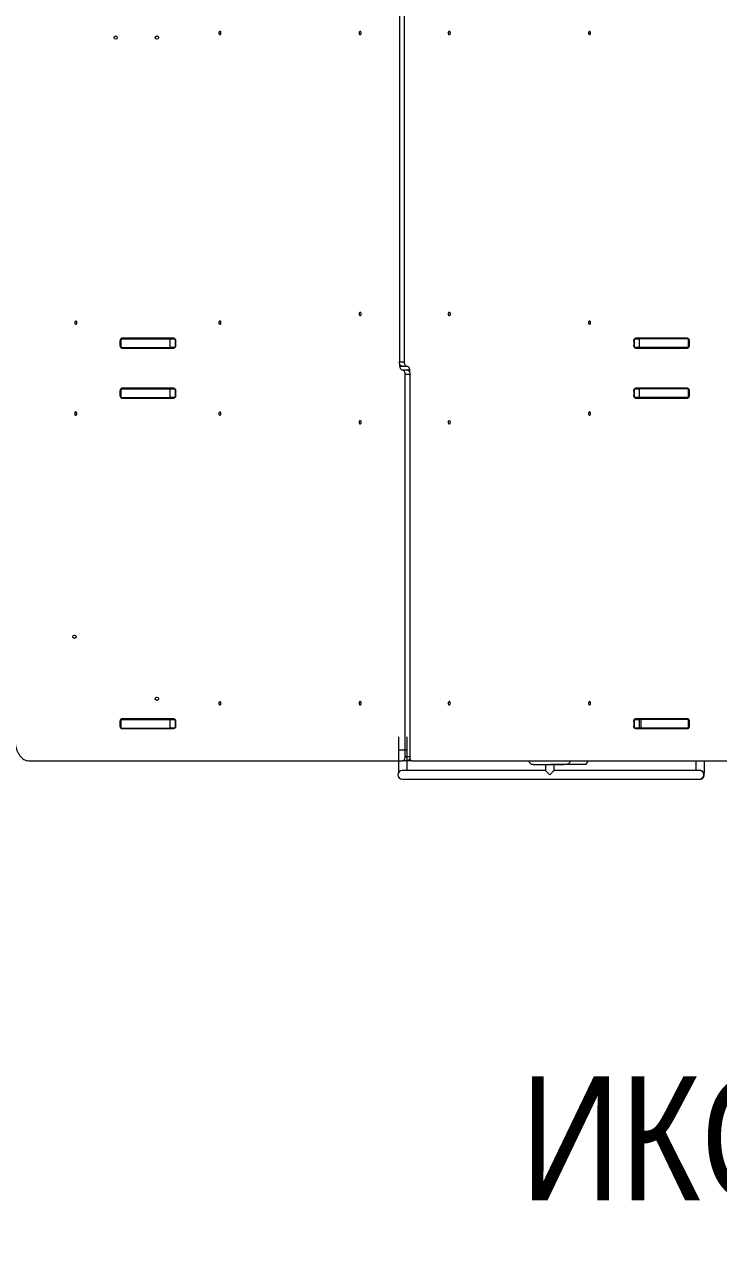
# Model space of a CAD drawing. Header units: millimetres. Extents: x -7151 to 6134, y -5040 to 5562.
# Drawn here: x -948 to 732, y -2077 to 885 of the extents above; entities that cross this region are included whole.
import ezdxf

# ---------------------------------------------------------------- set-up
doc = ezdxf.new("R2010")
doc.units = ezdxf.units.MM
for name, color, linetype in [('DIKOM_АРТИКУЛ', 7, 'Continuous'), ('DIKOM_ОБЪЕКТ', 7, 'Continuous'), ('DIKOM_РАЗМЕР_ЗОНА', 7, 'Continuous'), ('DIKOM_РАЗМЕР_ОБЪЕКТА', 7, 'Continuous')]:
    doc.layers.add(name, color=color, linetype=linetype)
doc.styles.add('style1', font='arial.ttf', dxfattribs={"width": 0.8})
doc.dimstyles.new('1-50', dxfattribs={"dimtxt": 300, "dimasz": 200, "dimexe": 100, "dimexo": 0, "dimgap": 100, "dimtad": 1, "dimtxsty": 'style1', "dimcen": 200, "dimclrd": 7, "dimclre": 7, "dimclrt": 7, "dimadec": 1, "dimazin": 2, "dimtfac": 1, "dimtmove": 0, "dimatfit": 2, "dimfxl": 0, "dimlwd": 25, "dimlwe": 18, "dimarcsym": 0})

# ---------------------------------------------------------------- blocks, each defined once
blk = doc.blocks.new('*D0')
at = {"layer": 'Defpoints', "color": 0, "transparency": 16777216}
for p in [(4133.5, 168.7), (-4567.5, -1241.1), (4133.5, -4153.1)]:
    blk.add_point(p, dxfattribs=at)
at = {"layer": 'DIKOM_РАЗМЕР_ОБЪЕКТА', "color": 7, "lineweight": 18, "transparency": 16777216}
for p, q in [((4133.5, 168.7), (4133.5, -4253.1)), ((-4567.5, -1241.1), (-4567.5, -4253.1))]:
    blk.add_line(p, q, dxfattribs=at)
at = {"layer": 'DIKOM_РАЗМЕР_ОБЪЕКТА', "color": 7, "lineweight": 25, "transparency": 16777216}
blk.add_line((-4367.5, -4153.1), (3933.5, -4153.1), dxfattribs=at)
at = {"layer": 'DIKOM_РАЗМЕР_ОБЪЕКТА', "color": 7, "transparency": 16777216}
for points in [[(-4367.5, -4119.8), (-4367.5, -4186.5), (-4567.5, -4153.1)], [(3933.5, -4119.8), (3933.5, -4186.5), (4133.5, -4153.1)]]:
    blk.add_solid(points, dxfattribs=at)
at = {"layer": 'DIKOM_РАЗМЕР_ОБЪЕКТА', "color": 7, "transparency": 16777216, "insert": (150.6, -3899.9), "char_height": 300, "attachment_point": 5, "style": 'style1'}
blk.add_mtext('8700', dxfattribs=at)
blk = doc.blocks.new('*D3')
at = {"layer": 'Defpoints', "color": 0, "transparency": 16777216}
for p in [(6133.5, 253.2), (-5802.5, -2467.2), (6133.5, -4939.8)]:
    blk.add_point(p, dxfattribs=at)
at = {"layer": 'DIKOM_РАЗМЕР_ЗОНА', "color": 7, "lineweight": 18, "transparency": 16777216}
for p, q in [((6133.5, 253.2), (6133.5, -5039.8)), ((-5802.5, -2467.2), (-5802.5, -5039.8))]:
    blk.add_line(p, q, dxfattribs=at)
at = {"layer": 'DIKOM_РАЗМЕР_ЗОНА', "color": 7, "lineweight": 25, "transparency": 16777216}
blk.add_line((-5602.5, -4939.8), (5933.5, -4939.8), dxfattribs=at)
at = {"layer": 'DIKOM_РАЗМЕР_ЗОНА', "color": 7, "transparency": 16777216}
for points in [[(-5602.5, -4906.4), (-5602.5, -4973.1), (-5802.5, -4939.8)], [(5933.5, -4906.4), (5933.5, -4973.1), (6133.5, -4939.8)]]:
    blk.add_solid(points, dxfattribs=at)
at = {"layer": 'DIKOM_РАЗМЕР_ЗОНА', "color": 7, "transparency": 16777216, "insert": (186.6, -4686.6), "char_height": 300, "attachment_point": 5, "style": 'style1'}
blk.add_mtext('11950', dxfattribs=at)

msp = doc.modelspace()

# ---------------------------------------------------------------- linework, layer by layer
at = {"layer": 'DIKOM_ОБЪЕКТ', "color": 7, "linetype": 'Continuous', "lineweight": 15}
for p, q in [((-40.418, 993.243), (-40.418, 68.243)), ((-28.927, 993.243), (-28.927, 68.243)), ((-717.194, 118.743), (-717.194, 108.743)), ((-715.896, 118.743), (-717.194, 118.743)), ((-715.896, 124.243), (-715.896, 103.243)), ((-715.896, 124.243), (-715.173, 124.243)), ((-715.173, 124.243), (-715.173, 103.243)), ((-715.173, 124.243), (-595.481, 124.243)), ((-586.708, 125.743), (-712.694, 125.743)), ((-595.481, 103.243), (-595.481, 124.243)), ((-595.481, 124.243), (-583.924, 124.243)), ((-583.766, 124.04), (-583.766, 103.446)), ((-582.208, 108.743), (-582.208, 118.743)), ((527.084, 118.743), (527.084, 108.743)), ((528.642, 103.446), (528.642, 124.04)), ((528.8, 124.243), (540.357, 124.243)), ((657.57, 125.743), (531.584, 125.743)), ((540.357, 124.243), (540.357, 103.243)), ((660.049, 124.243), (540.357, 124.243)), ((660.049, 103.243), (660.049, 124.243)), ((660.049, 124.243), (660.772, 124.243)), ((660.772, 103.243), (660.772, 124.243)), ((662.07, 118.743), (660.772, 118.743)), ((662.07, 108.743), (662.07, 118.743)), ((-717.194, 108.743), (-715.896, 108.743)), ((-715.173, 103.243), (-715.896, 103.243)), ((-715.173, 103.243), (-595.481, 103.243)), ((-712.694, 101.743), (-586.708, 101.743)), ((-583.924, 103.243), (-595.481, 103.243)), ((540.357, 103.243), (528.8, 103.243)), ((531.584, 101.743), (657.57, 101.743)), ((660.049, 103.243), (540.357, 103.243)), ((660.772, 103.243), (660.049, 103.243)), ((660.772, 108.743), (662.07, 108.743)), ((-40.418, 68.243), (-28.927, 68.243)), ((-39.053, 58.243), (-39.053, 62.082)), ((-39.053, 58.243), (-33.99, 58.243)), ((-33.99, 58.243), (-22.499, 58.243)), ((-21.134, 48.243), (-32.625, 48.243)), ((-26.197, -886.757), (-26.197, 38.243)), ((-14.706, 38.243), (-26.197, 38.243)), ((-16.071, 48.243), (-21.134, 48.243)), ((-16.071, 48.243), (-16.071, 44.405)), ((-14.706, -886.757), (-14.706, 38.243)), ((-715.896, 3.243), (-715.896, -17.757)), ((-715.896, 3.243), (-715.173, 3.243)), ((-715.173, 3.243), (-715.173, -17.757)), ((-715.173, 3.243), (-595.481, 3.243)), ((-586.708, 4.743), (-712.694, 4.743)), ((-595.481, -17.757), (-595.481, 3.243)), ((-595.481, 3.243), (-583.924, 3.243)), ((-583.766, 3.04), (-583.766, -17.554)), ((528.642, -17.554), (528.642, 3.04)), ((528.8, 3.243), (540.357, 3.243)), ((657.57, 4.743), (531.584, 4.743)), ((540.357, 3.243), (540.357, -17.757)), ((660.049, 3.243), (540.357, 3.243)), ((660.049, -17.757), (660.049, 3.243)), ((660.049, 3.243), (660.772, 3.243)), ((660.772, -17.757), (660.772, 3.243)), ((-717.194, -2.257), (-717.194, -12.257)), ((-715.896, -2.257), (-717.194, -2.257)), ((-717.194, -12.257), (-715.896, -12.257)), ((-715.173, -17.757), (-715.896, -17.757)), ((-715.173, -17.757), (-595.481, -17.757)), ((-712.694, -19.257), (-586.708, -19.257)), ((-583.924, -17.757), (-595.481, -17.757)), ((-582.208, -12.257), (-582.208, -2.257)), ((527.084, -2.257), (527.084, -12.257)), ((540.357, -17.757), (528.8, -17.757)), ((531.584, -19.257), (657.57, -19.257)), ((660.049, -17.757), (540.357, -17.757)), ((660.772, -17.757), (660.049, -17.757)), ((662.07, -2.257), (660.772, -2.257)), ((660.772, -12.257), (662.07, -12.257)), ((662.07, -12.257), (662.07, -2.257)), ((-715.896, -796.757), (-715.896, -817.757)), ((-715.896, -796.757), (-715.173, -796.757)), ((-715.173, -796.757), (-715.173, -817.757)), ((-715.173, -796.757), (-595.481, -796.757)), ((-586.708, -795.257), (-712.694, -795.257)), ((-595.481, -817.757), (-595.481, -796.757)), ((-595.481, -796.757), (-583.924, -796.757)), ((-583.766, -796.96), (-583.766, -817.554)), ((528.642, -817.554), (528.642, -796.96)), ((528.8, -796.757), (540.357, -796.757)), ((657.57, -795.257), (531.584, -795.257)), ((540.357, -796.757), (540.357, -817.757)), ((660.049, -796.757), (540.357, -796.757)), ((544.864, -817.757), (544.864, -796.757)), ((660.049, -817.757), (660.049, -796.757)), ((660.049, -796.757), (660.772, -796.757)), ((660.772, -817.757), (660.772, -796.757)), ((-717.194, -802.257), (-717.194, -812.257)), ((-715.896, -802.257), (-717.194, -802.257)), ((-717.194, -812.257), (-715.896, -812.257)), ((-715.173, -817.757), (-715.896, -817.757)), ((-715.173, -817.757), (-595.481, -817.757)), ((-712.694, -819.257), (-586.708, -819.257)), ((-701.942, -819.162), (-701.942, -817.757)), ((-701.845, -817.757), (-701.845, -819.185)), ((-701.724, -817.757), (-701.724, -819.21)), ((-699.266, -817.757), (-699.266, -819.257)), ((-672.169, -817.757), (-672.169, -819.257)), ((-621.693, -817.757), (-621.693, -819.257)), ((-610.12, -817.757), (-610.12, -819.257)), ((-583.924, -817.757), (-595.481, -817.757)), ((-582.208, -812.257), (-582.208, -802.257)), ((527.084, -802.257), (527.084, -812.257)), ((540.357, -817.757), (528.8, -817.757)), ((531.584, -819.257), (657.57, -819.257)), ((660.049, -817.757), (540.357, -817.757)), ((660.772, -817.757), (660.049, -817.757)), ((662.07, -802.257), (660.772, -802.257)), ((660.772, -812.257), (662.07, -812.257)), ((662.07, -812.257), (662.07, -802.257)), ((-42.698, -838.757), (-42.698, -870.757)), ((-21.698, -870.757), (-21.698, -838.757)), ((-42.698, -870.757), (-21.698, -870.757)), ((-26.197, -886.757), (-14.706, -886.757)), ((-938.955, -896.757), (-32.625, -896.757)), ((-21.134, -896.757), (-32.625, -896.757)), ((-9.643, -896.757), (-21.134, -896.757)), ((-9.643, -896.757), (883.831, -896.757)), ((310.751, -905.597), (313.273, -905.594)), ((313.273, -905.593), (313.273, -920.348)), ((313.273, -905.601), (313.273, -920.347)), ((334.273, -920.333), (334.273, -905.573)), ((334.273, -920.333), (334.273, -905.58)), ((341.474, -905.606), (342.405, -905.565)), ((313.344, -920.257), (-33.587, -920.257)), ((313.345, -920.257), (-33.587, -920.257)), ((-33.587, -941.257), (686.404, -941.257)), ((-33.587, -941.257), (686.404, -941.257)), ((686.404, -920.257), (334.191, -920.257)), ((686.404, -920.257), (334.191, -920.257)), ((687.342, -920.257), (686.404, -920.257)), ((687.342, -920.257), (686.404, -920.257)), ((686.404, -941.257), (687.342, -941.257)), ((686.404, -941.257), (687.342, -941.257))]:
    msp.add_line(p, q, dxfattribs=at)
at = {"layer": 'DIKOM_ОБЪЕКТ', "color": 7, "linetype": 'Continuous', "lineweight": 15, "flags": 128}
for points in [[(-477.732, 864.243), (-477.617, 863.064), (-477.285, 861.99), (-476.763, 861.116), (-476.1, 860.52), (-475.353, 860.255), (-474.588, 860.344), (-473.875, 860.779), (-473.276, 861.523), (-472.844, 862.508), (-472.618, 863.647), (-472.618, 864.84), (-472.844, 865.979), (-473.276, 866.964), (-473.875, 867.708), (-474.588, 868.143), (-475.353, 868.232), (-476.1, 867.967), (-476.763, 867.371), (-477.285, 866.497), (-477.617, 865.422), (-477.732, 864.243)], [(-138.042, 864.243), (-137.928, 863.064), (-137.595, 861.99), (-137.074, 861.116), (-136.41, 860.52), (-135.663, 860.255), (-134.899, 860.344), (-134.185, 860.779), (-133.586, 861.523), (-133.154, 862.508), (-132.928, 863.647), (-132.928, 864.84), (-133.154, 865.979), (-133.586, 866.964), (-134.185, 867.708), (-134.899, 868.143), (-135.663, 868.232), (-136.41, 867.967), (-137.074, 867.371), (-137.595, 866.497), (-137.928, 865.422), (-138.042, 864.243)], [(77.776, 864.243), (77.89, 863.064), (78.222, 861.99), (78.744, 861.116), (79.407, 860.52), (80.155, 860.255), (80.919, 860.344), (81.632, 860.779), (82.232, 861.523), (82.663, 862.508), (82.889, 863.647), (82.889, 864.84), (82.663, 865.979), (82.232, 866.964), (81.632, 867.708), (80.919, 868.143), (80.155, 868.232), (79.407, 867.967), (78.744, 867.371), (78.222, 866.497), (77.89, 865.422), (77.776, 864.243)], [(417.465, 864.243), (417.579, 863.064), (417.912, 861.99), (418.433, 861.116), (419.097, 860.52), (419.844, 860.255), (420.608, 860.344), (421.322, 860.779), (421.921, 861.523), (422.353, 862.508), (422.579, 863.647), (422.579, 864.84), (422.353, 865.979), (421.921, 866.964), (421.322, 867.708), (420.608, 868.143), (419.844, 868.232), (419.097, 867.967), (418.433, 867.371), (417.912, 866.497), (417.579, 865.422), (417.465, 864.243)], [(-138.042, 184.243), (-137.928, 183.064), (-137.595, 181.99), (-137.074, 181.116), (-136.41, 180.52), (-135.663, 180.255), (-134.899, 180.344), (-134.185, 180.779), (-133.586, 181.523), (-133.154, 182.508), (-132.928, 183.647), (-132.928, 184.84), (-133.154, 185.979), (-133.586, 186.964), (-134.185, 187.708), (-134.899, 188.143), (-135.663, 188.232), (-136.41, 187.967), (-137.074, 187.371), (-137.595, 186.497), (-137.928, 185.422), (-138.042, 184.243)], [(77.776, 184.243), (77.89, 183.064), (78.222, 181.99), (78.744, 181.116), (79.407, 180.52), (80.155, 180.255), (80.919, 180.344), (81.632, 180.779), (82.232, 181.523), (82.663, 182.508), (82.889, 183.647), (82.889, 184.84), (82.663, 185.979), (82.232, 186.964), (81.632, 187.708), (80.919, 188.143), (80.155, 188.232), (79.407, 187.967), (78.744, 187.371), (78.222, 186.497), (77.89, 185.422), (77.776, 184.243)], [(-826.813, 163.243), (-826.698, 162.064), (-826.366, 160.99), (-825.845, 160.116), (-825.181, 159.52), (-824.434, 159.255), (-823.669, 159.344), (-822.956, 159.779), (-822.357, 160.523), (-821.925, 161.508), (-821.699, 162.647), (-821.699, 163.84), (-821.925, 164.979), (-822.357, 165.964), (-822.956, 166.708), (-823.669, 167.143), (-824.434, 167.232), (-825.181, 166.967), (-825.845, 166.371), (-826.366, 165.497), (-826.698, 164.422), (-826.813, 163.243)], [(-477.732, 163.243), (-477.617, 162.064), (-477.285, 160.99), (-476.763, 160.116), (-476.1, 159.52), (-475.353, 159.255), (-474.588, 159.344), (-473.875, 159.779), (-473.276, 160.523), (-472.844, 161.508), (-472.618, 162.647), (-472.618, 163.84), (-472.844, 164.979), (-473.276, 165.964), (-473.875, 166.708), (-474.588, 167.143), (-475.353, 167.232), (-476.1, 166.967), (-476.763, 166.371), (-477.285, 165.497), (-477.617, 164.422), (-477.732, 163.243)], [(417.465, 163.243), (417.579, 162.064), (417.912, 160.99), (418.433, 160.116), (419.097, 159.52), (419.844, 159.255), (420.608, 159.344), (421.322, 159.779), (421.921, 160.523), (422.353, 161.508), (422.579, 162.647), (422.579, 163.84), (422.353, 164.979), (421.921, 165.964), (421.322, 166.708), (420.608, 167.143), (419.844, 167.232), (419.097, 166.967), (418.433, 166.371), (417.912, 165.497), (417.579, 164.422), (417.465, 163.243)], [(-586.708, 125.743), (-585.83, 125.609), (-584.986, 125.211), (-584.208, 124.564), (-583.526, 123.693), (-582.967, 122.632), (-582.551, 121.422), (-582.295, 120.109), (-582.208, 118.743)], [(527.084, 118.743), (527.171, 120.109), (527.427, 121.422), (527.842, 122.632), (528.402, 123.693), (529.084, 124.564), (529.862, 125.211), (530.706, 125.609), (531.584, 125.743)], [(-582.208, 108.743), (-582.295, 107.378), (-582.551, 106.065), (-582.967, 104.854), (-583.526, 103.794), (-584.208, 102.923), (-584.986, 102.276), (-585.83, 101.878), (-586.708, 101.743)], [(531.584, 101.743), (530.706, 101.878), (529.862, 102.276), (529.084, 102.923), (528.402, 103.794), (527.842, 104.854), (527.427, 106.065), (527.171, 107.378), (527.084, 108.743)], [(-33.99, 58.243), (-35.244, 58.436), (-36.45, 59.005), (-37.561, 59.929), (-38.535, 61.172), (-39.334, 62.688), (-39.928, 64.417), (-40.294, 66.293), (-40.418, 68.243)], [(-28.927, 68.243), (-28.804, 66.293), (-28.438, 64.417), (-27.844, 62.688), (-27.044, 61.172), (-26.07, 59.929), (-24.959, 59.005), (-23.753, 58.436), (-22.499, 58.243)], [(-32.625, 48.243), (-33.879, 48.436), (-35.085, 49.005), (-36.196, 49.929), (-37.17, 51.172), (-37.969, 52.688), (-38.563, 54.417), (-38.929, 56.293), (-39.053, 58.243)], [(-26.197, 38.243), (-26.32, 40.194), (-26.686, 42.07), (-27.28, 43.799), (-28.08, 45.314), (-29.054, 46.558), (-30.165, 47.482), (-31.371, 48.051), (-32.625, 48.243)], [(-22.499, 58.243), (-21.245, 58.051), (-20.039, 57.482), (-18.928, 56.558), (-17.954, 55.314), (-17.155, 53.799), (-16.561, 52.07), (-16.195, 50.194), (-16.071, 48.243)], [(-21.134, 48.243), (-19.88, 48.051), (-18.674, 47.482), (-17.563, 46.558), (-16.589, 45.314), (-15.79, 43.799), (-15.196, 42.07), (-14.83, 40.194), (-14.706, 38.243)], [(-586.708, 4.743), (-585.83, 4.609), (-584.986, 4.211), (-584.208, 3.564), (-583.526, 2.693), (-582.967, 1.632), (-582.551, 0.422), (-582.295, -0.891), (-582.208, -2.257)], [(527.084, -2.257), (527.171, -0.891), (527.427, 0.422), (527.842, 1.632), (528.402, 2.693), (529.084, 3.564), (529.862, 4.211), (530.706, 4.609), (531.584, 4.743)], [(-582.208, -12.257), (-582.295, -13.622), (-582.551, -14.935), (-582.967, -16.146), (-583.526, -17.206), (-584.208, -18.077), (-584.986, -18.724), (-585.83, -19.122), (-586.708, -19.257)], [(531.584, -19.257), (530.706, -19.122), (529.862, -18.724), (529.084, -18.077), (528.402, -17.206), (527.842, -16.146), (527.427, -14.935), (527.171, -13.622), (527.084, -12.257)], [(-821.67, -56.757), (-821.785, -55.578), (-822.117, -54.503), (-822.638, -53.629), (-823.302, -53.033), (-824.049, -52.768), (-824.814, -52.857), (-825.527, -53.292), (-826.126, -54.036), (-826.558, -55.021), (-826.784, -56.16), (-826.784, -57.353), (-826.558, -58.492), (-826.126, -59.477), (-825.527, -60.221), (-824.814, -60.656), (-824.049, -60.745), (-823.302, -60.48), (-822.638, -59.884), (-822.117, -59.01), (-821.785, -57.936), (-821.67, -56.757)], [(-472.589, -56.757), (-472.703, -55.578), (-473.036, -54.503), (-473.557, -53.629), (-474.221, -53.033), (-474.968, -52.768), (-475.732, -52.857), (-476.446, -53.292), (-477.045, -54.036), (-477.477, -55.021), (-477.703, -56.16), (-477.703, -57.353), (-477.477, -58.492), (-477.045, -59.477), (-476.446, -60.221), (-475.732, -60.656), (-474.968, -60.745), (-474.221, -60.48), (-473.557, -59.884), (-473.036, -59.01), (-472.703, -57.936), (-472.589, -56.757)], [(422.607, -56.757), (422.493, -55.578), (422.161, -54.503), (421.639, -53.629), (420.976, -53.033), (420.228, -52.768), (419.464, -52.857), (418.751, -53.292), (418.152, -54.036), (417.72, -55.021), (417.494, -56.16), (417.494, -57.353), (417.72, -58.492), (418.152, -59.477), (418.751, -60.221), (419.464, -60.656), (420.228, -60.745), (420.976, -60.48), (421.639, -59.884), (422.161, -59.01), (422.493, -57.936), (422.607, -56.757)], [(-132.9, -77.757), (-133.014, -76.578), (-133.346, -75.503), (-133.868, -74.629), (-134.531, -74.033), (-135.279, -73.768), (-136.043, -73.857), (-136.756, -74.292), (-137.356, -75.036), (-137.787, -76.021), (-138.013, -77.16), (-138.013, -78.353), (-137.787, -79.492), (-137.356, -80.477), (-136.756, -81.221), (-136.043, -81.656), (-135.279, -81.745), (-134.531, -81.48), (-133.868, -80.884), (-133.346, -80.01), (-133.014, -78.936), (-132.9, -77.757)], [(82.918, -77.757), (82.804, -76.578), (82.471, -75.503), (81.95, -74.629), (81.286, -74.033), (80.539, -73.768), (79.775, -73.857), (79.061, -74.292), (78.462, -75.036), (78.03, -76.021), (77.804, -77.16), (77.804, -78.353), (78.03, -79.492), (78.462, -80.477), (79.061, -81.221), (79.775, -81.656), (80.539, -81.745), (81.286, -81.48), (81.95, -80.884), (82.471, -80.01), (82.804, -78.936), (82.918, -77.757)], [(-472.589, -757.757), (-472.703, -756.578), (-473.036, -755.503), (-473.557, -754.629), (-474.221, -754.033), (-474.968, -753.768), (-475.732, -753.857), (-476.446, -754.292), (-477.045, -755.036), (-477.477, -756.021), (-477.703, -757.16), (-477.703, -758.353), (-477.477, -759.492), (-477.045, -760.477), (-476.446, -761.221), (-475.732, -761.656), (-474.968, -761.745), (-474.221, -761.48), (-473.557, -760.884), (-473.036, -760.01), (-472.703, -758.936), (-472.589, -757.757)], [(-132.9, -757.757), (-133.014, -756.578), (-133.346, -755.503), (-133.868, -754.629), (-134.531, -754.033), (-135.279, -753.768), (-136.043, -753.857), (-136.756, -754.292), (-137.356, -755.036), (-137.787, -756.021), (-138.013, -757.16), (-138.013, -758.353), (-137.787, -759.492), (-137.356, -760.477), (-136.756, -761.221), (-136.043, -761.656), (-135.279, -761.745), (-134.531, -761.48), (-133.868, -760.884), (-133.346, -760.01), (-133.014, -758.936), (-132.9, -757.757)], [(82.918, -757.757), (82.804, -756.578), (82.471, -755.503), (81.95, -754.629), (81.286, -754.033), (80.539, -753.768), (79.775, -753.857), (79.061, -754.292), (78.462, -755.036), (78.03, -756.021), (77.804, -757.16), (77.804, -758.353), (78.03, -759.492), (78.462, -760.477), (79.061, -761.221), (79.775, -761.656), (80.539, -761.745), (81.286, -761.48), (81.95, -760.884), (82.471, -760.01), (82.804, -758.936), (82.918, -757.757)], [(422.607, -757.757), (422.493, -756.578), (422.161, -755.503), (421.639, -754.629), (420.976, -754.033), (420.228, -753.768), (419.464, -753.857), (418.751, -754.292), (418.152, -755.036), (417.72, -756.021), (417.494, -757.16), (417.494, -758.353), (417.72, -759.492), (418.152, -760.477), (418.751, -761.221), (419.464, -761.656), (420.228, -761.745), (420.976, -761.48), (421.639, -760.884), (422.161, -760.01), (422.493, -758.936), (422.607, -757.757)], [(-586.708, -795.257), (-585.83, -795.391), (-584.986, -795.789), (-584.208, -796.436), (-583.526, -797.307), (-582.967, -798.368), (-582.551, -799.578), (-582.295, -800.891), (-582.208, -802.257)], [(527.084, -802.257), (527.171, -800.891), (527.427, -799.578), (527.842, -798.368), (528.402, -797.307), (529.084, -796.436), (529.862, -795.789), (530.706, -795.391), (531.584, -795.257)], [(-582.208, -812.257), (-582.295, -813.622), (-582.551, -814.935), (-582.967, -816.146), (-583.526, -817.206), (-584.208, -818.077), (-584.986, -818.724), (-585.83, -819.122), (-586.708, -819.257)], [(531.584, -819.257), (530.706, -819.122), (529.862, -818.724), (529.084, -818.077), (528.402, -817.206), (527.842, -816.146), (527.427, -814.935), (527.171, -813.622), (527.084, -812.257)], [(-971.095, -846.757), (-970.972, -851.114), (-970.606, -855.439), (-970, -859.698), (-969.156, -863.858), (-968.084, -867.887), (-966.789, -871.757), (-965.282, -875.435), (-963.576, -878.896), (-961.681, -882.112), (-959.614, -885.059), (-957.39, -887.714), (-955.025, -890.058), (-952.538, -892.072), (-949.948, -893.741), (-947.274, -895.053), (-944.536, -895.997), (-941.756, -896.566), (-938.955, -896.757)], [(-32.625, -896.757), (-31.371, -896.564), (-30.165, -895.995), (-29.054, -895.071), (-28.08, -893.828), (-27.28, -892.312), (-26.686, -890.583), (-26.32, -888.707), (-26.197, -886.757)], [(-14.706, -886.757), (-14.83, -888.707), (-15.196, -890.583), (-15.79, -892.312), (-16.589, -893.828), (-17.563, -895.071), (-18.674, -895.995), (-19.88, -896.564), (-21.134, -896.757)], [(-15.389, -891.241), (-14.988, -892.312), (-14.189, -893.828), (-13.215, -895.071), (-12.103, -895.995), (-10.897, -896.564), (-9.643, -896.757)], [(283.379, -905.623), (283.56, -905.622), (284.101, -905.622), (284.999, -905.621), (286.244, -905.62), (287.825, -905.618), (289.728, -905.616), (291.937, -905.614), (294.429, -905.611), (297.184, -905.609), (300.176, -905.606), (303.379, -905.603), (306.762, -905.599), (310.296, -905.596), (313.948, -905.592), (317.686, -905.589), (321.475, -905.585), (325.282, -905.581), (329.071, -905.578), (332.809, -905.574), (336.461, -905.571), (339.995, -905.567), (343.379, -905.564), (346.581, -905.561), (349.573, -905.558), (352.328, -905.556), (354.821, -905.553), (357.029, -905.551), (358.932, -905.549), (360.513, -905.548), (361.758, -905.547), (362.656, -905.546), (363.197, -905.545), (363.379, -905.545)], [(283.379, -905.623), (283.563, -905.623), (284.115, -905.622), (285.03, -905.621), (286.299, -905.62), (287.91, -905.619), (289.848, -905.617), (292.096, -905.615), (294.633, -905.612), (297.435, -905.61), (300.477, -905.607), (303.73, -905.604), (307.164, -905.6), (310.749, -905.597)], [(304.064, -905.61), (304.25, -905.61), (304.805, -905.609), (305.719, -905.608), (306.975, -905.607), (308.549, -905.605), (310.413, -905.603), (312.53, -905.601), (314.862, -905.599), (317.366, -905.597), (319.994, -905.594), (322.699, -905.591), (325.428, -905.589), (328.133, -905.586), (330.761, -905.584), (333.265, -905.581), (335.597, -905.579), (337.715, -905.577), (339.578, -905.575), (341.152, -905.574), (342.408, -905.573), (343.322, -905.572), (343.877, -905.571), (344.064, -905.571)], [(304.064, -905.61), (304.256, -905.61), (304.83, -905.609), (305.773, -905.608), (307.069, -905.607), (308.691, -905.606), (310.609, -905.604), (312.786, -905.602), (313.273, -905.601)], [(334.273, -905.581), (335.006, -905.58), (337.26, -905.578), (339.251, -905.576), (340.936, -905.574), (342.284, -905.573), (343.266, -905.572), (343.863, -905.571), (344.064, -905.571)], [(340.317, -905.568), (343.659, -905.565), (346.821, -905.562), (349.773, -905.559), (352.49, -905.556), (354.948, -905.554), (357.124, -905.552), (358.999, -905.55), (360.557, -905.548), (361.783, -905.547), (362.667, -905.546), (363.2, -905.546), (363.379, -905.545)]]:
    msp.add_lwpolyline(points, dxfattribs=at)
at = {"layer": 'DIKOM_ОБЪЕКТ', "color": 7, "linetype": 'Continuous', "lineweight": 15}
for centre in [(-727.562, 853.243), (-627.562, 853.243), (-827.562, -596.757), (-627.562, -746.757)]:
    msp.add_circle(centre, 4, dxfattribs=at)
for centre, radius, start, end in [((-707.89, 118.919), 9.306, 149.356657, 181.079809), ((-712.478, 122.01), 3.74, 93.314967, 143.327135), ((-700.987, 122.01), 3.74, 93.314967, 143.327135), ((645.863, 122.01), 3.74, 36.672865, 86.685033), ((657.354, 122.01), 3.74, 36.672865, 86.685033), ((652.766, 118.919), 9.306, 358.920191, 30.643343), ((-707.89, 108.568), 9.306, 178.920191, 210.643343), ((-712.478, 105.477), 3.74, 216.672865, 266.685033), ((-700.987, 105.477), 3.74, 216.672865, 266.685033), ((645.863, 105.477), 3.74, 273.314967, 323.327135), ((657.354, 105.477), 3.74, 273.314967, 323.327135), ((652.766, 108.568), 9.306, 329.356657, 1.079809), ((-707.89, -2.081), 9.306, 149.356657, 181.079809), ((-712.478, 1.01), 3.74, 93.314967, 143.327135), ((-700.987, 1.01), 3.74, 93.314967, 143.327135), ((645.863, 1.01), 3.74, 36.672865, 86.685033), ((657.354, 1.01), 3.74, 36.672865, 86.685033), ((652.766, -2.081), 9.306, 358.920191, 30.643343), ((-707.89, -12.432), 9.306, 178.920191, 210.643343), ((-712.478, -15.523), 3.74, 216.672865, 266.685033), ((-700.987, -15.523), 3.74, 216.672865, 266.685033), ((645.863, -15.523), 3.74, 273.314967, 323.327135), ((657.354, -15.523), 3.74, 273.314967, 323.327135), ((652.766, -12.432), 9.306, 329.356657, 1.079809), ((-707.89, -802.081), 9.306, 149.356657, 181.079809), ((-712.478, -798.99), 3.74, 93.314967, 143.327135), ((-700.987, -798.99), 3.74, 93.314967, 143.327135), ((-599.988, -766.757), 30, 270, 288.194872), ((544.864, -766.757), 30, 251.805128, 270), ((645.863, -798.99), 3.74, 36.672865, 86.685033), ((657.354, -798.99), 3.74, 36.672865, 86.685033), ((652.766, -802.081), 9.306, 358.920191, 30.643343), ((-707.89, -812.432), 9.306, 178.920191, 210.643343), ((-712.478, -815.523), 3.74, 216.672865, 266.685033), ((-700.987, -815.523), 3.74, 216.672865, 266.685033), ((645.863, -815.523), 3.74, 273.314967, 323.327135), ((657.354, -815.523), 3.74, 273.314967, 323.327135), ((652.766, -812.432), 9.306, 329.356657, 1.079809), ((-33.587, -930.757), 10.5, 90, 270), ((-33.587, -930.757), 10.5, 90, 270), ((686.403, -930.756), 10.5, 359.999103, 89.999271), ((686.403, -930.756), 10.5, 359.999149, 89.99931), ((686.403, -930.757), 10.5, 270.001101, 0.0002), ((686.403, -930.757), 10.5, 270.000757, 0.000784), ((687.342, -930.756), 10.5, 359.998414, 89.999959), ((687.342, -930.756), 10.5, 359.999149, 89.99931), ((687.342, -930.757), 10.5, 270.000024, 0.001277), ((687.342, -930.757), 10.5, 270.000757, 0.000784)]:
    msp.add_arc(centre, radius, start, end, dxfattribs=at)
for points, knots in [([(-42.698, -870.757), (-42.699, -871.519), (-42.699, -873.73), (-42.7, -877.384), (-42.705, -881.688), (-42.712, -885.935), (-42.722, -890.101), (-42.733, -894.164), (-42.747, -898.104), (-42.762, -901.899), (-42.78, -905.528), (-42.799, -908.972), (-42.82, -912.213), (-42.843, -915.233), (-42.867, -918.015), (-42.893, -920.546), (-42.92, -922.799), (-42.946, -924.678), (-42.963, -925.661), (-42.971, -926.101)], [0, 0, 0, 0, 0.03226382, 0.09360521, 0.15495436, 0.21630113, 0.27764375, 0.33898103, 0.40030974, 0.46162877, 0.52293313, 0.58421981, 0.64548019, 0.70670773, 0.76788555, 0.82899404, 0.88999671, 0.95083512, 1, 1, 1, 1]), ([(-21.889, -920.257), (-21.889, -920.225), (-21.881, -919.402), (-21.862, -917.546), (-21.838, -914.687), (-21.815, -911.57), (-21.794, -908.25), (-21.775, -904.733), (-21.758, -901.039), (-21.743, -897.188), (-21.73, -893.199), (-21.719, -889.093), (-21.711, -884.891), (-21.704, -880.615), (-21.7, -876.288), (-21.698, -872.992), (-21.698, -871.148), (-21.698, -870.757)], [0, 0, 0, 0, 0.00296796, 0.07846367, 0.153806, 0.22905191, 0.3042318, 0.37936719, 0.45447067, 0.52955102, 0.60461392, 0.67966291, 0.75470356, 0.82973751, 0.90476635, 0.97979238, 1, 1, 1, 1]), ([(-42.742, -896.757), (-42.744, -897.2), (-42.75, -898.959), (-42.762, -901.893), (-42.779, -905.529), (-42.799, -908.972), (-42.82, -912.213), (-42.843, -915.233), (-42.867, -918.015), (-42.893, -920.546), (-42.92, -922.799), (-42.946, -924.678), (-42.963, -925.661), (-42.971, -926.101)], [0, 0, 0, 0, 0.03324759, 0.13209856, 0.23092708, 0.32972569, 0.42848395, 0.52718682, 0.62581187, 0.72432416, 0.82266678, 0.92074175, 1, 1, 1, 1]), ([(-21.889, -920.257), (-21.889, -920.225), (-21.879, -919.402), (-21.862, -917.547), (-21.838, -914.687), (-21.815, -911.57), (-21.794, -908.249), (-21.775, -904.735), (-21.758, -901.031), (-21.747, -898.36), (-21.742, -896.893), (-21.742, -896.757)], [0, 0, 0, 0, 0.00552377, 0.14604839, 0.28628912, 0.42634886, 0.56628757, 0.70614232, 0.8459372, 0.98568851, 1, 1, 1, 1]), ([(273.048, -896.757), (273.118, -897.344), (273.316, -899.028), (274.731, -901.413), (276.829, -903.542), (279.143, -904.851), (281.333, -905.497), (282.732, -905.623), (283.375, -905.623), (283.379, -905.623)], [0, 0, 0, 0, 0.118700104, 0.340294947, 0.541522834, 0.718243784, 0.870159103, 0.999310884, 1, 1, 1, 1]), ([(334.273, -905.611), (334.608, -905.61), (335.28, -905.61), (336.424, -905.608), (337.582, -905.607), (338.712, -905.605), (339.79, -905.604), (340.839, -905.603), (341.845, -905.601), (342.799, -905.6), (344.459, -905.598), (346.972, -905.595), (350.504, -905.591), (355.243, -905.586), (361.206, -905.579), (368.258, -905.571), (374.428, -905.564), (379.658, -905.558), (383.969, -905.553), (388.171, -905.548), (392.233, -905.543), (396.109, -905.539), (399.003, -905.535), (400.996, -905.533), (402.21, -905.531), (403.375, -905.53), (404.369, -905.529), (405.232, -905.528), (405.994, -905.527), (406.784, -905.526), (407.59, -905.525), (408.438, -905.523), (409.308, -905.522), (410.174, -905.521), (410.985, -905.52), (411.71, -905.519), (412.32, -905.518), (412.764, -905.517), (413.009, -905.516), (412.992, -905.516), (412.986, -905.516)], [0, 0, 0, 0, 0.01944624, 0.03904053, 0.05740928, 0.07316997, 0.08789946, 0.10159714, 0.11426248, 0.12589508, 0.13650692, 0.17344489, 0.21106455, 0.24935946, 0.31867081, 0.38798295, 0.45727772, 0.50137101, 0.54546947, 0.58957019, 0.63368018, 0.6776652, 0.72088276, 0.73663865, 0.75227567, 0.76779285, 0.78326672, 0.79375182, 0.80515418, 0.81747355, 0.83070927, 0.84486057, 0.86173462, 0.87974653, 0.89889459, 0.91917667, 0.94059073, 0.96313419, 0.98680489, 1, 1, 1, 1]), ([(334.273, -905.575), (335.158, -905.574), (337.536, -905.572), (341.306, -905.569), (345.502, -905.565), (349.437, -905.562), (353.047, -905.559), (356.343, -905.556), (359.337, -905.553), (362.106, -905.551), (364.654, -905.549), (366.986, -905.547), (369.109, -905.545), (371.032, -905.543), (372.801, -905.542), (374.475, -905.54), (377.697, -905.537), (381.901, -905.534), (386.804, -905.53), (390.029, -905.527), (392.208, -905.525), (393.549, -905.524), (394.934, -905.523), (396.343, -905.522), (397.753, -905.521), (399.14, -905.52), (400.477, -905.519), (401.731, -905.518), (402.869, -905.517), (403.861, -905.517), (404.689, -905.516), (405.33, -905.516), (405.79, -905.516), (405.909, -905.516), (405.969, -905.516)], [0, 0, 0, 0, 0.02354719, 0.06330719, 0.1011254, 0.13700097, 0.17093373, 0.20114835, 0.22963688, 0.25640028, 0.2814397, 0.30475642, 0.32635178, 0.34622712, 0.36445011, 0.38222467, 0.39999839, 0.46981503, 0.52635275, 0.58289401, 0.601677, 0.62218371, 0.64441361, 0.66836646, 0.69404238, 0.72144204, 0.75056681, 0.78141904, 0.81400203, 0.84831925, 0.88371527, 0.92079147, 0.95955176, 1, 1, 1, 1]), ([(334.273, -905.602), (334.474, -905.602), (334.982, -905.601), (335.801, -905.6), (337.46, -905.598), (339.974, -905.595), (343.505, -905.591), (348.245, -905.586), (354.207, -905.579), (361.26, -905.571), (367.429, -905.564), (372.66, -905.558), (376.97, -905.553), (381.172, -905.548), (385.235, -905.543), (389.11, -905.539), (392.005, -905.535), (393.998, -905.533), (395.212, -905.531), (396.376, -905.53), (397.371, -905.529), (398.233, -905.528), (398.995, -905.527), (399.785, -905.526), (400.592, -905.525), (401.44, -905.524), (402.309, -905.522), (403.176, -905.521), (403.987, -905.52), (404.712, -905.519), (405.322, -905.518), (405.765, -905.517), (406.01, -905.517), (405.994, -905.516), (405.987, -905.516)], [0, 0, 0, 0, 0.00854686, 0.02156786, 0.03344625, 0.07479286, 0.1169026, 0.15976814, 0.23735196, 0.31493676, 0.3925021, 0.4418581, 0.4912198, 0.54058412, 0.5899588, 0.63919356, 0.68756928, 0.70520567, 0.72270897, 0.74007817, 0.75739893, 0.76913542, 0.78189875, 0.79568846, 0.8105039, 0.82634425, 0.84523225, 0.86539395, 0.88682736, 0.90953022, 0.93350004, 0.9587342, 0.98523008, 1, 1, 1, 1]), ([(334.298, -905.581), (335.942, -905.58), (339.157, -905.577), (343.855, -905.573), (348.305, -905.569), (352.501, -905.565), (356.436, -905.562), (360.045, -905.559), (363.341, -905.556), (366.336, -905.553), (369.105, -905.551), (371.652, -905.549), (373.985, -905.547), (376.108, -905.545), (378.03, -905.543), (379.8, -905.542), (381.474, -905.54), (384.696, -905.537), (388.9, -905.534), (393.802, -905.53), (397.027, -905.527), (399.206, -905.525), (400.548, -905.524), (401.932, -905.523), (403.341, -905.522), (404.752, -905.521), (406.139, -905.52), (407.475, -905.519), (408.73, -905.518), (409.868, -905.517), (410.859, -905.516), (411.687, -905.516), (412.329, -905.516), (412.788, -905.516), (412.907, -905.516), (412.968, -905.516)], [0, 0, 0, 0, 0.04109782, 0.08037138, 0.11781767, 0.15343492, 0.1872227, 0.21918072, 0.24763715, 0.274468, 0.29967374, 0.32325601, 0.34521589, 0.36555448, 0.38427317, 0.4014356, 0.41817576, 0.43491522, 0.50066895, 0.5539164, 0.60716729, 0.62485728, 0.64417045, 0.66510676, 0.68766568, 0.71184747, 0.73765257, 0.76508242, 0.79413935, 0.82482605, 0.85714632, 0.89048248, 0.92540097, 0.96190555, 1, 1, 1, 1]), ([(334.435, -905.611), (334.861, -905.611), (335.891, -905.613), (337.846, -905.613), (340.214, -905.612), (342.82, -905.61), (345.602, -905.608), (347.511, -905.607), (348.478, -905.606)], [0, 0, 0, 0, 0.117917316, 0.28479154, 0.456444156, 0.632870557, 0.814060833, 1, 1, 1, 1]), ([(363.379, -905.545), (363.382, -905.545), (364.025, -905.545), (365.424, -905.415), (367.613, -904.765), (369.925, -903.452), (372.016, -901.319), (373.417, -898.962), (373.61, -897.311), (373.676, -896.757)], [0, 0, 0, 0, 0.000693715, 0.130707459, 0.283636665, 0.461537055, 0.664107943, 0.887181717, 1, 1, 1, 1]), ([(405.976, -905.516), (406.602, -905.488), (407.777, -905.436), (409.691, -904.916), (411.297, -904.154), (412.541, -903.299), (413.435, -902.511), (414.126, -901.758), (414.779, -900.909), (415.422, -899.843), (416.074, -898.456), (416.241, -897.374), (416.336, -896.757)], [0, 0, 0, 0, 0.19363027, 0.3638447, 0.50928429, 0.60102095, 0.6769976, 0.73674006, 0.78049214, 0.84428713, 0.91102851, 1, 1, 1, 1]), ([(677.238, -896.757), (677.237, -897.2), (677.231, -898.959), (677.219, -901.893), (677.201, -905.529), (677.182, -908.971), (677.161, -912.214), (677.138, -915.229), (677.114, -917.94), (677.098, -919.511), (677.09, -920.257)], [0, 0, 0, 0, 0.04651456, 0.18481057, 0.32307519, 0.46129795, 0.59946426, 0.7375531, 0.87553304, 1, 1, 1, 1]), ([(691.088, -940.551), (691.527, -940.37), (692.442, -939.991), (693.68, -939.17), (694.787, -938.209), (695.696, -937.167), (696.412, -936.099), (696.943, -935.063), (697.306, -934.124), (697.536, -933.332), (697.674, -932.701), (697.756, -932.205), (697.808, -931.795), (697.845, -931.412), (697.876, -930.976), (697.908, -930.367), (697.94, -929.475), (697.974, -928.189), (698.006, -926.618), (698.036, -924.737), (698.065, -922.602), (698.093, -920.209), (698.119, -917.566), (698.143, -914.682), (698.166, -911.571), (698.186, -908.249), (698.206, -904.735), (698.222, -901.031), (698.234, -898.36), (698.238, -896.893), (698.239, -896.757)], [0, 0, 0, 0, 0.01855594, 0.03869964, 0.05782288, 0.07589778, 0.09282627, 0.10838179, 0.12212636, 0.13378899, 0.1441967, 0.15495623, 0.16736953, 0.18351348, 0.20680529, 0.24531256, 0.30468855, 0.36162618, 0.4219513, 0.48040397, 0.53811262, 0.59546812, 0.65263056, 0.70967752, 0.76665086, 0.82357496, 0.88046492, 0.93733051, 0.99417839, 1, 1, 1, 1]), ([(323.696, -930.757), (323.691, -930.752), (322.896, -929.966), (321.283, -928.377), (319.172, -926.285), (317.38, -924.5), (315.703, -922.815), (314.263, -921.346), (313.352, -920.386), (313.359, -920.358), (313.362, -920.347)], [0, 0, 0, 0, 0.0010447, 0.16862126, 0.3410841, 0.46156317, 0.58487704, 0.76446716, 0.90721847, 1, 1, 1, 1]), ([(323.696, -930.757), (323.691, -930.752), (322.895, -929.967), (321.283, -928.377), (319.172, -926.285), (317.38, -924.5), (315.702, -922.815), (314.263, -921.346), (313.352, -920.386), (313.359, -920.358), (313.362, -920.348)], [0, 0, 0, 0, 0.00104523, 0.16861456, 0.34107999, 0.46155618, 0.58487805, 0.7644663, 0.90722049, 1, 1, 1, 1]), ([(334.188, -920.341), (334.216, -920.315), (334.319, -920.221), (333.809, -920.743), (332.895, -921.664), (331.731, -922.825), (330.385, -924.16), (328.718, -925.807), (326.443, -928.052), (324.726, -929.739), (323.701, -930.752), (323.696, -930.757)], [0, 0, 0, 0, 0.04758332, 0.17217447, 0.30346778, 0.40386111, 0.50709149, 0.64470388, 0.78621597, 0.99897271, 1, 1, 1, 1]), ([(334.187, -920.341), (334.216, -920.315), (334.319, -920.221), (333.809, -920.744), (332.895, -921.664), (331.731, -922.825), (330.385, -924.16), (328.718, -925.808), (326.442, -928.051), (324.728, -929.74), (323.701, -930.752), (323.696, -930.757)], [0, 0, 0, 0, 0.04758455, 0.17217062, 0.30347274, 0.40385354, 0.50708997, 0.64470519, 0.78621929, 0.99897212, 1, 1, 1, 1]), ([(687.342, -941.257), (687.98, -941.218), (689.187, -941.144), (690.447, -940.846), (691.027, -940.579), (691.088, -940.551)], [0, 0, 0, 0, 0.50026657, 0.94721339, 1, 1, 1, 1]), ([(687.342, -941.257), (687.98, -941.218), (689.187, -941.144), (690.447, -940.846), (691.027, -940.579), (691.088, -940.551)], [0, 0, 0, 0, 0.50026055, 0.94720397, 1, 1, 1, 1])]:
    msp.add_open_spline(points, degree=3, knots=knots, dxfattribs=at)

# ---------------------------------------------------------------- texts
at = {"layer": 'DIKOM_АРТИКУЛ', "insert": (253.339, -1660.578), "char_height": 300, "width": 1667.53662, "attachment_point": 1, "style": 'style1'}
msp.add_mtext('ИКС-1.132', dxfattribs=at)

# ---------------------------------------------------------------- dimensions: what is measured, and where the dimension line sits
at = {"layer": 'DIKOM_РАЗМЕР_ЗОНА'}
dim = msp.add_linear_dim(base=(6133.546, -4939.778), p1=(-5802.455, -2467.185), p2=(6133.546, 253.243), text='11950', dimstyle='1-50', dxfattribs=at)
dim.commit()
dim.dimension.update_dxf_attribs({"geometry": '*D3', "text_midpoint": (186.606, -4939.778), "dimtype": 160})
at = {"layer": 'DIKOM_РАЗМЕР_ОБЪЕКТА'}
dim = msp.add_linear_dim(base=(4133.546, -4153.121), p1=(-4567.472, -1241.128), p2=(4133.546, 168.743), text='8700', dimstyle='1-50', dxfattribs=at)
dim.commit()
dim.dimension.update_dxf_attribs({"geometry": '*D0', "text_midpoint": (150.606, -4153.121), "dimtype": 160})

doc.saveas('drawing.dxf')
